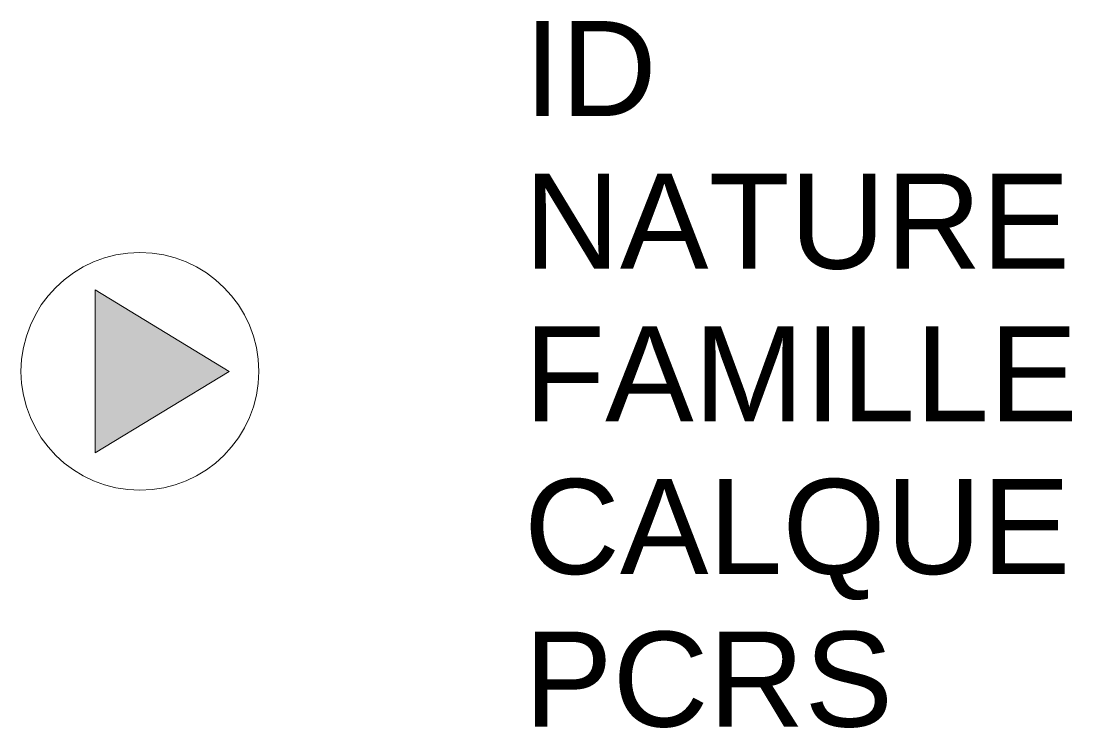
# Model space of a CAD drawing. Header units: metres. Extents: x 3163.8 to 3166.01, y 1842.81 to 1844.3.
import ezdxf

# ---------------------------------------------------------------- set-up
doc = ezdxf.new("R2010")
doc.units = ezdxf.units.M
doc.linetypes.add('Socle_Continu', pattern=[2.5, 2.5, 0])
doc.layers.add('SIGNV_SCS', color=20, linetype='Socle_Continu', lineweight=13)
doc.styles.get("Standard").update_dxf_attribs({"font": 'arial.ttf'})

msp = doc.modelspace()

# ---------------------------------------------------------------- hatches: boundary and pattern name
at = {"layer": 'SIGNV_SCS', "linetype": 'Socle_Continu'}
msp.add_hatch(color=256, dxfattribs=at).paths.add_polyline_path([(3163.9555, 1843.7314), (3164.2367, 1843.5595), (3163.9555, 1843.3877)])

# ---------------------------------------------------------------- linework, layer by layer
at = {"layer": 'SIGNV_SCS', "linetype": 'Socle_Continu', "flags": 128}
msp.add_lwpolyline([(3163.9555, 1843.7314), (3164.2367, 1843.5595), (3163.9555, 1843.3877)], close=True, dxfattribs=at)
at = {"layer": 'SIGNV_SCS', "linetype": 'Socle_Continu'}
msp.add_circle((3164.0492, 1843.5595), 0.25, dxfattribs=at)

# ---------------------------------------------------------------- texts
at = {"layer": 'SIGNV_SCS', "linetype": 'Socle_Continu', "flags": 9}
for tag, p, s in [('ID', (3164.8569, 1844.0969), 'HP_0564'), ('NATURE', (3164.8569, 1843.7756), 'Mât de jalonnement'), ('FAMILLE', (3164.8569, 1843.4543), 'Signalisation verticale'), ('CALQUE', (3164.8569, 1843.133), 'SIGNV_SCS'), ('PCRS', (3164.8569, 1842.8118), 'AffleurantSymbole')]:
    msp.add_attdef(tag, p, s, height=0.2, dxfattribs=at)

doc.saveas('drawing.dxf')
